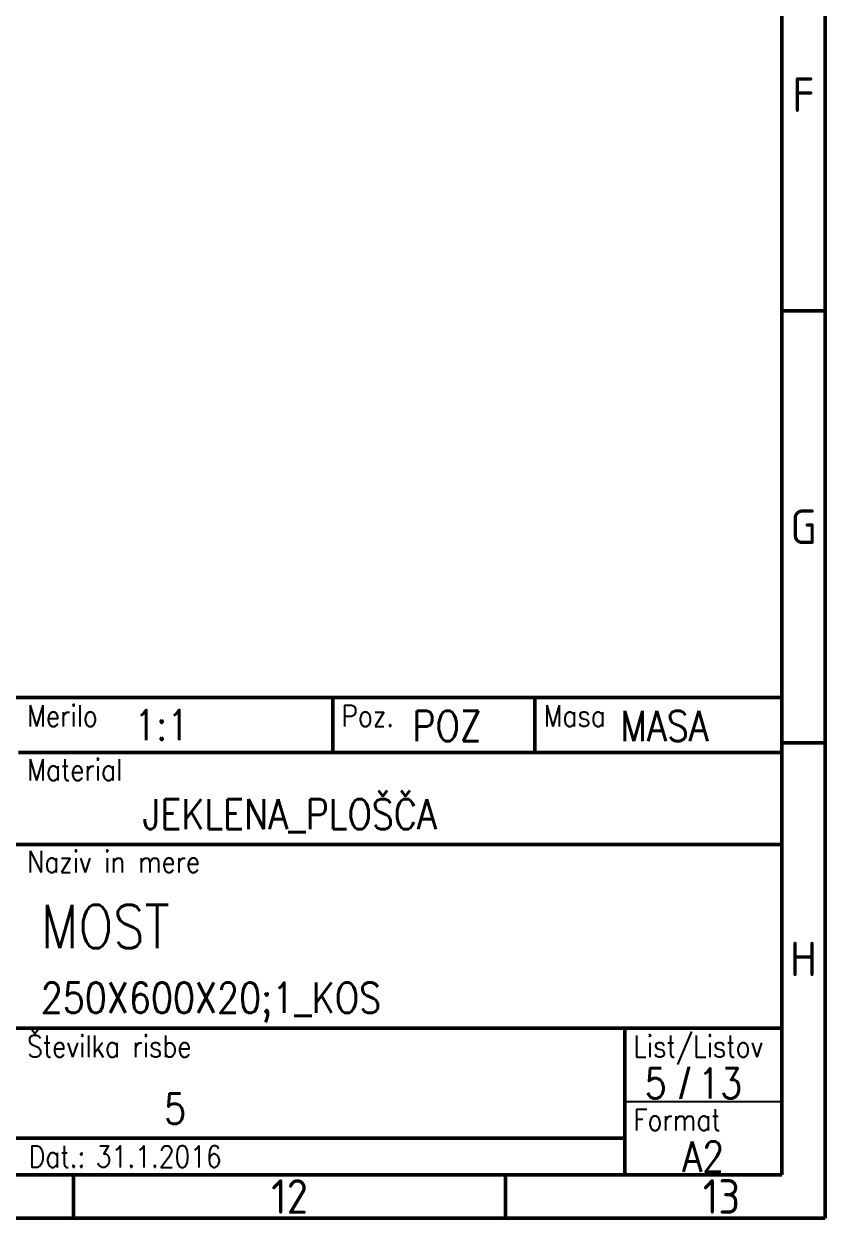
# Model space of a CAD drawing. Header units: millimetres. Extents: x -74 to 1648, y -1911 to -681.
# Drawn here: x 1370.1 to 1648.4, y -1910.7 to -1496.1 of the extents above; entities that cross this region are included whole.
import ezdxf
from ezdxf.enums import TextEntityAlignment as Align

# ---------------------------------------------------------------- set-up
doc = ezdxf.new("R2010")
doc.units = ezdxf.units.MM
doc.header["$MEASUREMENT"] = 0
for name, color, linetype, lineweight in [('Crta_025', 5, 'Continuous', 25), ('Crta_035', 3, 'Continuous', 35), ('Crta_05', 1, 'Continuous', 50)]:
    doc.layers.add(name, color=color, linetype=linetype, lineweight=lineweight)
doc.layers.add('RAHM2', color=1, linetype='Continuous')
doc.styles.add('oznake', font='geniso.shx', dxfattribs={"height": 4})
doc.styles.get("Standard").update_dxf_attribs({"font": 'arial.ttf'})
doc.styles.add('TEHN_25', font='romans.shx', dxfattribs={"width": 0.85, "height": 2.5})
doc.styles.add('TEHN_35', font='romans.shx', dxfattribs={"width": 0.85, "height": 3.5})
doc.styles.add('TEHN_50', font='romans.shx', dxfattribs={"width": 0.85, "height": 5})

msp = doc.modelspace()

# ---------------------------------------------------------------- linework, layer by layer
at = {"layer": 'Crta_025'}
msp.add_line((1578.75531, -1870.19814), (1633.35531, -1870.19814), dxfattribs=at)
at = {"layer": 'Crta_05'}
for p, q in [((1648.35531, -1910.69814), (1648.35531, -680.69814)), ((1633.35531, -1895.69814), (1633.35531, -695.69814)), ((1648.35531, -1595.69814), (1633.35531, -1595.69814)), ((1071.75531, -1729.94814), (1633.35531, -1729.94814)), ((1477.35531, -1729.94814), (1477.35531, -1749.07314)), ((1547.55531, -1729.94814), (1547.55531, -1749.07314)), ((1368.15531, -1749.07314), (1633.35531, -1749.07314)), ((1648.35531, -1745.69814), (1633.35531, -1745.69814)), ((1071.75531, -1780.94814), (1633.35531, -1780.94814)), ((1235.55531, -1844.69814), (1633.35531, -1844.69814)), ((1578.75531, -1844.69814), (1578.75531, -1895.69814)), ((1071.75531, -1882.94814), (1578.75531, -1882.94814)), ((-58.64469, -1895.69814), (1633.35531, -1895.69814)), ((1387.35531, -1895.69814), (1387.35531, -1910.69814)), ((1537.35531, -1895.69814), (1537.35531, -1910.69814)), ((-73.64469, -1910.69814), (1648.35531, -1910.69814))]:
    msp.add_line(p, q, dxfattribs=at)

# ---------------------------------------------------------------- texts
at = {"layer": 'Crta_025', "style": 'TEHN_25', "width": 0.85}
for s, p in [('Merilo', (1371.15531, -1740.07314)), ('Poz.', (1480.35531, -1740.07314)), ('Masa', (1550.55531, -1740.07314)), ('Material', (1371.15531, -1758.82314)), ('Naziv in mere', (1371.15531, -1790.69814)), ('Številka risbe', (1371.15531, -1854.82314)), ('List/Listov', (1581.75531, -1854.82314)), ('Format', (1581.75531, -1880.32314)), ('Dat.:', (1371.75531, -1893.07314))]:
    msp.add_text(s, height=7.5, dxfattribs=at).set_placement(p)
msp.add_attdef('31.1.2016', (1395.05811, -1893.07314), '5-13_1KOS.dwg', height=7.5, dxfattribs=at)
at = {"layer": 'Crta_035'}
msp.add_text('/', height=10.5, dxfattribs=at).set_placement((1597.57526, -1869.14814))
at = {"layer": 'Crta_035', "style": 'TEHN_35', "width": 0.85}
for tag, p, s in [('1:1', (1408.35531, -1744.76064), '1:1'), ('POZ', (1505.03156, -1745.08286), ''), ('MASA', (1577.2899, -1745.08286), ''), ('JEKLENA_PLOŠČA', (1411.35531, -1775.69814), ''), ('250X600X20;1_KOS', (1375.95531, -1839.44814), ''), ('13', (1604.21726, -1869.14814), '1')]:
    msp.add_attdef(tag, p, s, height=10.5, dxfattribs=at)
msp.add_attdef('5', text='1', height=10.5, dxfattribs=at).set_placement((1593.33787, -1869.14814), align=Align.RIGHT)
msp.add_attdef('A2', text='----', height=10.5, dxfattribs=at).set_placement((1606.05531, -1894.57314), align=Align.CENTER)
at = {"layer": 'Crta_05', "width": 0.85}
for tag, p, s, height, style in [('MOST', (1375.95531, -1816.94814), '----', 15, 'TEHN_50'), ('5', (1418.77937, -1877.97241), '', 10.5, 'TEHN_35')]:
    msp.add_attdef(tag, p, s, height=height, dxfattribs=dict(at, style=style))
at = {"layer": 'RAHM2', "char_height": 12, "attachment_point": 5, "style": 'oznake'}
for s, width, insert in [('F', 27.069035, (1640.85531, -1520.69814)), ('G', 27.069035, (1640.85531, -1670.69814)), ('H', 27.069035, (1640.85531, -1820.69814)), ('12', 49.1380701, (1462.35531, -1903.19814)), ('13', 49.1380701, (1612.35531, -1903.19814))]:
    msp.add_mtext_dynamic_manual_height_columns(s, width=width, gutter_width=12.5, heights=[0], dxfattribs=dict(at, insert=insert))

doc.saveas('drawing.dxf')
